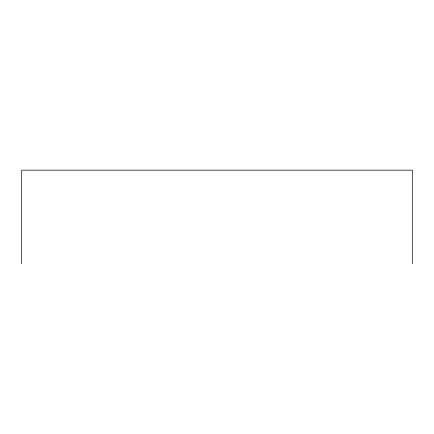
<?xml version="1.0" encoding="UTF-8"?>
<svg xmlns="http://www.w3.org/2000/svg" width="434" height="434" viewBox="0 0 434 434"><rect width="100%" height="100%" fill="white"/><g stroke="black" fill="none" stroke-linecap="round" stroke-linejoin="round"><path stroke-width="0.65" d="M412.3 263.834L412.3 170.166L21.7 170.166L21.7 263.834"/></g></svg>
